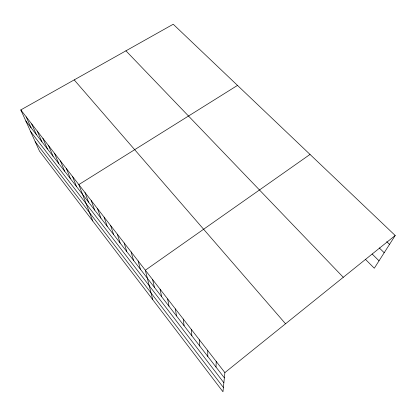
<?xml version="1.0" encoding="UTF-8"?>
<svg xmlns="http://www.w3.org/2000/svg" width="416" height="416" viewBox="0 0 416 416"><rect width="100%" height="100%" fill="white"/><g stroke="black" fill="none" stroke-linecap="round" stroke-linejoin="round"><path stroke-width="0.62" d="M216.003 367.063L216.226 361.478M20.8 109.912L224.879 372.611L222.966 391.763L39.494 151.128L20.8 109.912L173.228 24.237L395.2 235.498L374.296 268.226L365.43 259.334M224.879 372.611L395.2 235.498M310.024 154.43L145.335 270.223L152.719 299.624M237.494 85.4L78.822 184.6L92.747 220.974M386.724 241.691L389.522 244.39M379.246 247.889L384.197 252.73M372.143 253.999L379.028 260.816M125.934 50.82L343.278 277.295M74.204 79.898L285.542 323.778M25.823 120.988L224.354 377.863M30.571 131.456L223.865 382.756M35.214 141.69L223.397 387.473M26.192 116.854L31.112 127.826M31.673 123.906L36.478 134.774M37.237 131.071L41.928 141.825M42.89 138.346L47.466 148.99M48.636 145.746L53.087 156.265M54.475 153.265L58.802 163.66M60.414 160.904L64.605 171.168M66.446 168.672L70.502 178.797M72.582 176.571L76.497 186.55M84.978 192.525L88.598 202.207M91.239 200.585L94.702 210.111M97.604 208.78L100.906 218.14M104.078 217.11L107.214 226.299M110.661 225.586L113.625 234.593M117.359 234.203L120.146 243.027M124.171 242.975L126.771 251.607M131.102 251.898L133.515 260.328M138.154 260.978L140.369 269.199M152.646 279.63L154.44 287.409M160.087 289.214L161.663 296.754M167.669 298.969L169.016 306.264M175.386 308.906L176.493 315.942M183.248 319.025L184.111 325.796M191.261 329.337L191.864 335.832M199.425 339.846L199.763 346.05M207.745 350.558L207.808 356.46"/></g></svg>
